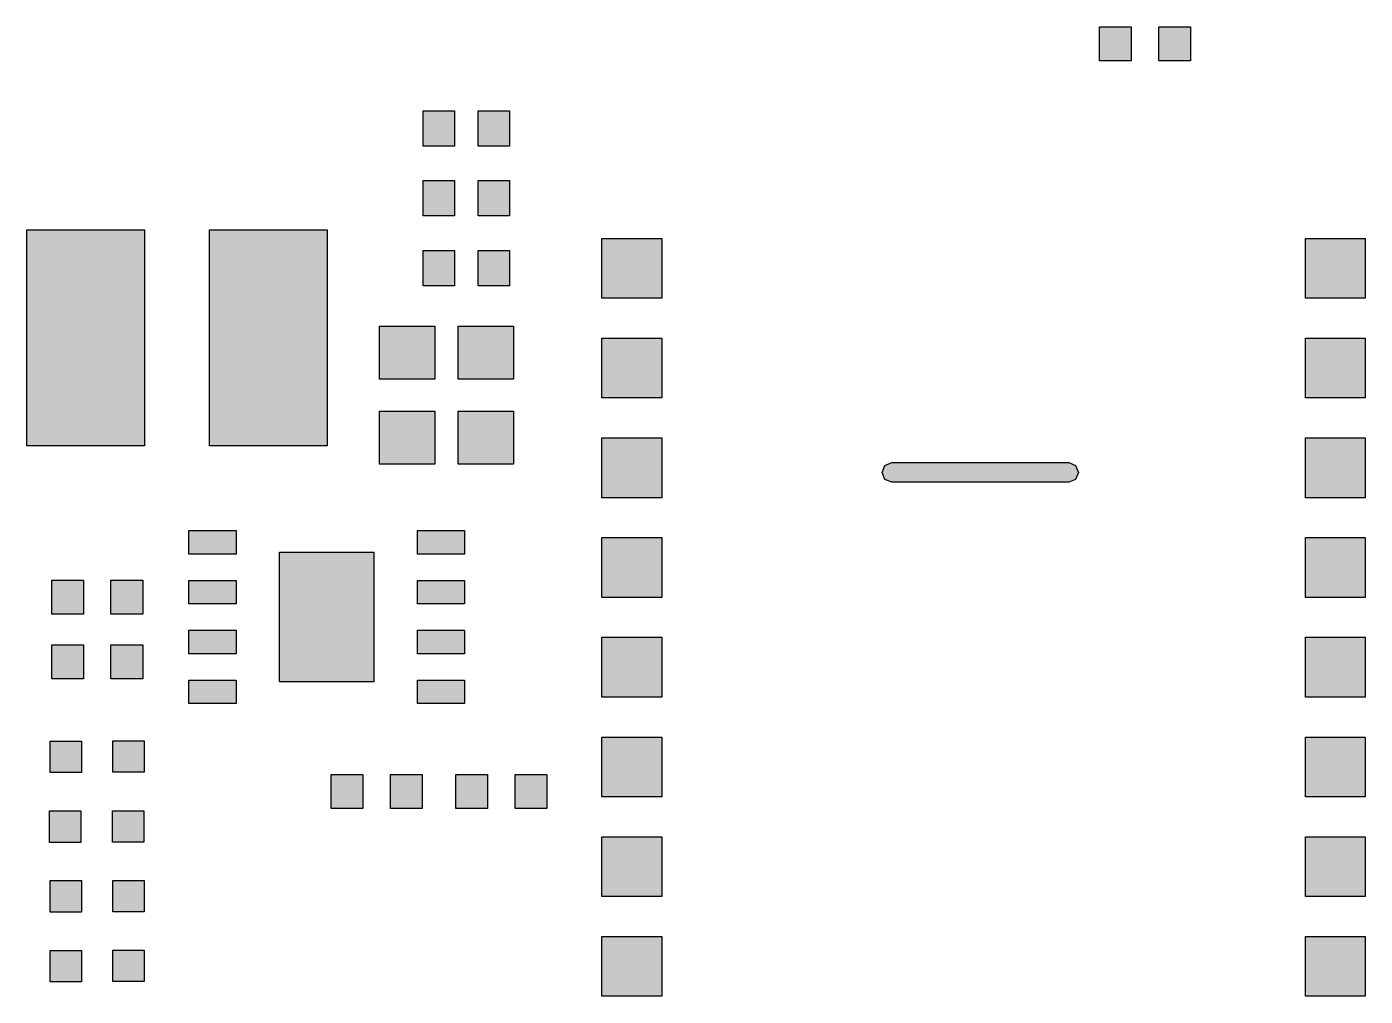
# Model space of a CAD drawing. Header units: millimetres. Extents: x 1 to 35.1, y -29.9 to -5.2.
import ezdxf

# ---------------------------------------------------------------- set-up
doc = ezdxf.new("R2010")
doc.units = ezdxf.units.MM
doc.header["$MEASUREMENT"] = 0
doc.layers.add('Top-Layer', color=7, linetype='Continuous', true_color=0xff0000)

msp = doc.modelspace()

# ---------------------------------------------------------------- hatches: boundary and pattern name
at = {"layer": 'Top-Layer'}
for points in [[(29.114, -5.156), (29.114, -6.02), (28.307, -6.02), (28.307, -5.156)], [(30.621, -5.156), (30.621, -6.02), (29.814, -6.02), (29.814, -5.156)], [(11.092, -8.197), (11.092, -7.297), (11.892, -7.297), (11.892, -8.197)], [(12.492, -8.197), (12.492, -7.297), (13.292, -7.297), (13.292, -8.197)], [(11.892, -9.075), (11.892, -9.975), (11.092, -9.975), (11.092, -9.075)], [(13.292, -9.075), (13.292, -9.975), (12.492, -9.975), (12.492, -9.075)], [(4.001, -10.331), (4.001, -15.831), (1.001, -15.831), (1.001, -10.331)], [(8.651, -10.331), (8.651, -15.831), (5.651, -15.831), (5.651, -10.331)], [(17.164, -10.549), (17.164, -12.073), (15.64, -12.073), (15.64, -10.549)], [(35.071, -10.549), (35.071, -12.073), (33.547, -12.073), (33.547, -10.549)], [(11.092, -11.753), (11.092, -10.853), (11.892, -10.853), (11.892, -11.753)], [(12.492, -11.753), (12.492, -10.853), (13.292, -10.853), (13.292, -11.753)], [(9.979, -14.137), (9.979, -12.787), (11.389, -12.787), (11.389, -14.137)], [(11.979, -14.137), (11.979, -12.787), (13.389, -12.787), (13.389, -14.137)], [(17.164, -13.089), (17.164, -14.613), (15.64, -14.613), (15.64, -13.089)], [(35.071, -13.089), (35.071, -14.613), (33.547, -14.613), (33.547, -13.089)], [(11.389, -14.946), (11.389, -16.296), (9.979, -16.296), (9.979, -14.946)], [(13.389, -14.946), (13.389, -16.296), (11.979, -16.296), (11.979, -14.946)], [(17.164, -15.629), (17.164, -17.153), (15.64, -17.153), (15.64, -15.629)], [(35.071, -15.629), (35.071, -17.153), (33.547, -17.153), (33.547, -15.629)], [(23.023, -16.76), (22.846, -16.687), (22.773, -16.51), (22.846, -16.333), (23.023, -16.26), (27.523, -16.26), (27.7, -16.333), (27.773, -16.51), (27.7, -16.687), (27.523, -16.76)], [(5.128, -17.988), (6.328, -17.988), (6.328, -18.588), (5.128, -18.588)], [(10.944, -17.988), (12.144, -17.988), (12.144, -18.588), (10.944, -18.588)], [(17.164, -18.169), (17.164, -19.693), (15.64, -19.693), (15.64, -18.169)], [(35.071, -18.169), (35.071, -19.693), (33.547, -19.693), (33.547, -18.169)], [(9.836, -21.843), (7.436, -21.843), (7.436, -18.543), (9.836, -18.543)], [(1.637, -20.117), (1.637, -19.253), (2.444, -19.253), (2.444, -20.117)], [(3.144, -20.117), (3.144, -19.253), (3.951, -19.253), (3.951, -20.117)], [(5.128, -19.258), (6.328, -19.258), (6.328, -19.858), (5.128, -19.858)], [(10.944, -19.258), (12.144, -19.258), (12.144, -19.858), (10.944, -19.858)], [(5.128, -20.528), (6.328, -20.528), (6.328, -21.128), (5.128, -21.128)], [(10.944, -20.528), (12.144, -20.528), (12.144, -21.128), (10.944, -21.128)], [(17.164, -20.709), (17.164, -22.233), (15.64, -22.233), (15.64, -20.709)], [(35.071, -20.709), (35.071, -22.233), (33.547, -22.233), (33.547, -20.709)], [(1.637, -21.768), (1.637, -20.904), (2.444, -20.904), (2.444, -21.768)], [(3.144, -21.768), (3.144, -20.904), (3.951, -20.904), (3.951, -21.768)], [(5.128, -21.798), (6.328, -21.798), (6.328, -22.398), (5.128, -22.398)], [(10.944, -21.798), (12.144, -21.798), (12.144, -22.398), (10.944, -22.398)], [(1.595, -23.352), (2.395, -23.352), (2.395, -24.152), (1.595, -24.152)], [(3.193, -23.346), (3.993, -23.346), (3.993, -24.146), (3.193, -24.146)], [(17.164, -23.249), (17.164, -24.773), (15.64, -24.773), (15.64, -23.249)], [(35.071, -23.249), (35.071, -24.773), (33.547, -24.773), (33.547, -23.249)], [(8.749, -25.07), (8.749, -24.206), (9.556, -24.206), (9.556, -25.07)], [(10.256, -25.07), (10.256, -24.206), (11.063, -24.206), (11.063, -25.07)], [(12.731, -24.206), (12.731, -25.07), (11.924, -25.07), (11.924, -24.206)], [(14.238, -24.206), (14.238, -25.07), (13.431, -25.07), (13.431, -24.206)], [(2.38, -25.932), (1.58, -25.932), (1.58, -25.132), (2.38, -25.132)], [(3.979, -25.926), (3.179, -25.926), (3.179, -25.126), (3.979, -25.126)], [(17.164, -25.789), (17.164, -27.313), (15.64, -27.313), (15.64, -25.789)], [(35.071, -25.789), (35.071, -27.313), (33.547, -27.313), (33.547, -25.789)], [(1.595, -26.908), (2.395, -26.908), (2.395, -27.708), (1.595, -27.708)], [(3.193, -26.902), (3.993, -26.902), (3.993, -27.702), (3.193, -27.702)], [(17.164, -28.329), (17.164, -29.853), (15.64, -29.853), (15.64, -28.329)], [(35.071, -28.329), (35.071, -29.853), (33.547, -29.853), (33.547, -28.329)], [(2.395, -29.486), (1.595, -29.486), (1.595, -28.686), (2.395, -28.686)], [(3.993, -29.48), (3.193, -29.48), (3.193, -28.68), (3.993, -28.68)]]:
    msp.add_hatch(color=256, dxfattribs=at).paths.add_polyline_path(points)

# ---------------------------------------------------------------- linework, layer by layer
for points in [[(29.114, -5.156), (29.114, -6.02), (28.307, -6.02), (28.307, -5.156)], [(30.621, -5.156), (30.621, -6.02), (29.814, -6.02), (29.814, -5.156)], [(11.092, -8.197), (11.092, -7.297), (11.892, -7.297), (11.892, -8.197)], [(12.492, -8.197), (12.492, -7.297), (13.292, -7.297), (13.292, -8.197)], [(11.892, -9.075), (11.892, -9.975), (11.092, -9.975), (11.092, -9.075)], [(13.292, -9.075), (13.292, -9.975), (12.492, -9.975), (12.492, -9.075)], [(4.001, -10.331), (4.001, -15.831), (1.001, -15.831), (1.001, -10.331)], [(8.651, -10.331), (8.651, -15.831), (5.651, -15.831), (5.651, -10.331)], [(17.164, -10.549), (17.164, -12.073), (15.64, -12.073), (15.64, -10.549)], [(35.071, -10.549), (35.071, -12.073), (33.547, -12.073), (33.547, -10.549)], [(11.092, -11.753), (11.092, -10.853), (11.892, -10.853), (11.892, -11.753)], [(12.492, -11.753), (12.492, -10.853), (13.292, -10.853), (13.292, -11.753)], [(9.979, -14.137), (9.979, -12.787), (11.389, -12.787), (11.389, -14.137)], [(11.979, -14.137), (11.979, -12.787), (13.389, -12.787), (13.389, -14.137)], [(17.164, -13.089), (17.164, -14.613), (15.64, -14.613), (15.64, -13.089)], [(35.071, -13.089), (35.071, -14.613), (33.547, -14.613), (33.547, -13.089)], [(11.389, -14.946), (11.389, -16.296), (9.979, -16.296), (9.979, -14.946)], [(13.389, -14.946), (13.389, -16.296), (11.979, -16.296), (11.979, -14.946)], [(17.164, -15.629), (17.164, -17.153), (15.64, -17.153), (15.64, -15.629)], [(35.071, -15.629), (35.071, -17.153), (33.547, -17.153), (33.547, -15.629)], [(23.023, -16.76), (22.846, -16.687), (22.773, -16.51), (22.846, -16.333), (23.023, -16.26), (27.523, -16.26), (27.7, -16.333), (27.773, -16.51), (27.7, -16.687), (27.523, -16.76)], [(5.128, -17.988), (6.328, -17.988), (6.328, -18.588), (5.128, -18.588)], [(10.944, -17.988), (12.144, -17.988), (12.144, -18.588), (10.944, -18.588)], [(17.164, -18.169), (17.164, -19.693), (15.64, -19.693), (15.64, -18.169)], [(35.071, -18.169), (35.071, -19.693), (33.547, -19.693), (33.547, -18.169)], [(9.836, -21.843), (7.436, -21.843), (7.436, -18.543), (9.836, -18.543)], [(1.637, -20.117), (1.637, -19.253), (2.444, -19.253), (2.444, -20.117)], [(3.144, -20.117), (3.144, -19.253), (3.951, -19.253), (3.951, -20.117)], [(5.128, -19.258), (6.328, -19.258), (6.328, -19.858), (5.128, -19.858)], [(10.944, -19.258), (12.144, -19.258), (12.144, -19.858), (10.944, -19.858)], [(5.128, -20.528), (6.328, -20.528), (6.328, -21.128), (5.128, -21.128)], [(10.944, -20.528), (12.144, -20.528), (12.144, -21.128), (10.944, -21.128)], [(17.164, -20.709), (17.164, -22.233), (15.64, -22.233), (15.64, -20.709)], [(35.071, -20.709), (35.071, -22.233), (33.547, -22.233), (33.547, -20.709)], [(1.637, -21.768), (1.637, -20.904), (2.444, -20.904), (2.444, -21.768)], [(3.144, -21.768), (3.144, -20.904), (3.951, -20.904), (3.951, -21.768)], [(5.128, -21.798), (6.328, -21.798), (6.328, -22.398), (5.128, -22.398)], [(10.944, -21.798), (12.144, -21.798), (12.144, -22.398), (10.944, -22.398)], [(1.595, -23.352), (2.395, -23.352), (2.395, -24.152), (1.595, -24.152)], [(3.193, -23.346), (3.993, -23.346), (3.993, -24.146), (3.193, -24.146)], [(17.164, -23.249), (17.164, -24.773), (15.64, -24.773), (15.64, -23.249)], [(35.071, -23.249), (35.071, -24.773), (33.547, -24.773), (33.547, -23.249)], [(8.749, -25.07), (8.749, -24.206), (9.556, -24.206), (9.556, -25.07)], [(10.256, -25.07), (10.256, -24.206), (11.063, -24.206), (11.063, -25.07)], [(12.731, -24.206), (12.731, -25.07), (11.924, -25.07), (11.924, -24.206)], [(14.238, -24.206), (14.238, -25.07), (13.431, -25.07), (13.431, -24.206)], [(2.38, -25.932), (1.58, -25.932), (1.58, -25.132), (2.38, -25.132)], [(3.979, -25.926), (3.179, -25.926), (3.179, -25.126), (3.979, -25.126)], [(17.164, -25.789), (17.164, -27.313), (15.64, -27.313), (15.64, -25.789)], [(35.071, -25.789), (35.071, -27.313), (33.547, -27.313), (33.547, -25.789)], [(1.595, -26.908), (2.395, -26.908), (2.395, -27.708), (1.595, -27.708)], [(3.193, -26.902), (3.993, -26.902), (3.993, -27.702), (3.193, -27.702)], [(17.164, -28.329), (17.164, -29.853), (15.64, -29.853), (15.64, -28.329)], [(35.071, -28.329), (35.071, -29.853), (33.547, -29.853), (33.547, -28.329)], [(2.395, -29.486), (1.595, -29.486), (1.595, -28.686), (2.395, -28.686)], [(3.993, -29.48), (3.193, -29.48), (3.193, -28.68), (3.993, -28.68)]]:
    msp.add_lwpolyline(points, close=True, dxfattribs=at)

doc.saveas('drawing.dxf')
